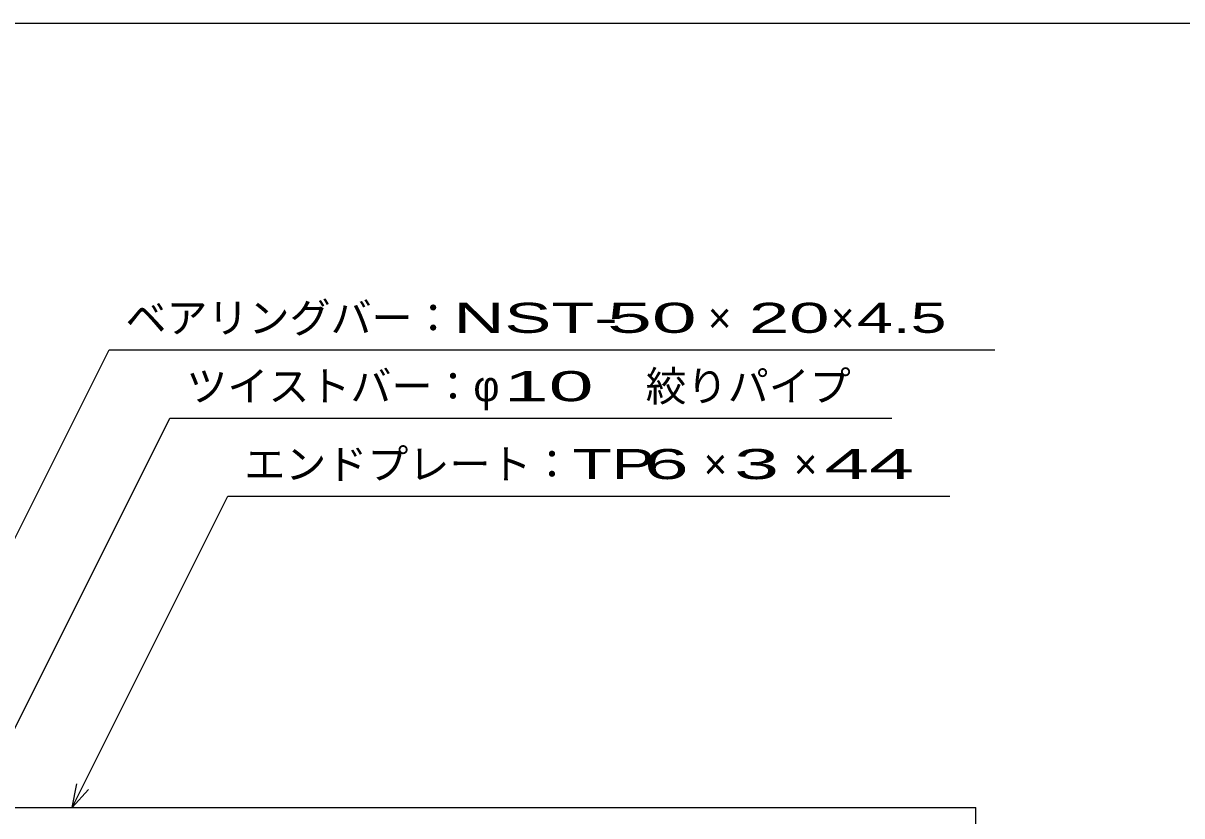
# Model space of a CAD drawing. Units: millimetres, scale not verified. Extents: x -1092 to 1042, y -770 to 629.
# Drawn here: x -611.4 to -187.7, y 339.1 to 629.1 of the extents above; entities that cross this region are included whole.
import ezdxf
from ezdxf.enums import TextEntityAlignment as Align

# ---------------------------------------------------------------- set-up
doc = ezdxf.new("R2010")
doc.units = ezdxf.units.MM
doc.header["$LTSCALE"] = 6
for name, color, linetype, lineweight in [('0_2', 150, 'Continuous', 25), ('16', 3, 'Continuous', 25), ('22', 2, 'Continuous', 25)]:
    doc.layers.add(name, color=color, linetype=linetype, lineweight=lineweight)
doc.styles.add('ベクトル', font='')
doc.styles.get('ベクトル').set_extended_font_data('ベクトル')

msp = doc.modelspace()

# ---------------------------------------------------------------- linework, layer by layer
at = {"layer": '0_2'}
msp.add_line((-1034.4, 629.1), (1041.6, 629.1), dxfattribs=at)
at = {"layer": '16'}
for p in [(-757, 342.1), (-263, 336.1)]:
    msp.add_line(p, (-263, 342.1), dxfattribs=at)
at = {"layer": '22', "color": 4}
for p, q in [((-737, 195.6), (-580, 509.6)), ((-580, 509.6), (-256, 509.6)), ((-677.25, 245.6), (-557.75, 484.6)), ((-557.75, 484.6), (-293.75, 484.6)), ((-593.55, 342.1), (-536.55, 456.1)), ((-536.55, 456.1), (-272.55, 456.1)), ((-593.55, 342.1), (-591.75, 350.86)), ((-593.55, 342.1), (-587.55, 348.7))]:
    msp.add_line(p, q, dxfattribs=at)

# ---------------------------------------------------------------- texts
at = {"layer": '22', "style": 'ベクトル'}
for s, p in [('ベアリングバー：', (-574, 521.3)), ('×', (-361, 521.3)), ('×', (-316, 521.3)), ('ツイストバー：', (-551.75, 496.3)), ('絞りパイプ', (-383.75, 496.3)), ('φ', (-446.75, 496.3)), ('エンドプレート：', (-530.55, 467.8)), ('×', (-362.55, 467.8)), ('×', (-329.55, 467.8))]:
    msp.add_text(s, height=11, dxfattribs=at).set_placement(p, align=Align.MIDDLE_LEFT)
for s, width, p in [('NST-', 1.75, (-454, 521.3)), (' 50 ', 2, (-406, 521.3)), ('20', 1.8, (-346, 521.3)), (' 4.5 ', 1.6, (-313, 521.3)), (' 10 ', 2, (-443.75, 496.3)), ('TP', 1.6, (-410.55, 467.8)), (' 6 ', 2, (-392.55, 467.8)), (' 3 ', 2, (-359.55, 467.8)), (' 44 ', 2, (-326.55, 467.8))]:
    msp.add_text(s, height=11, dxfattribs=dict(at, width=width)).set_placement(p, align=Align.MIDDLE_LEFT)

doc.saveas('drawing.dxf')
